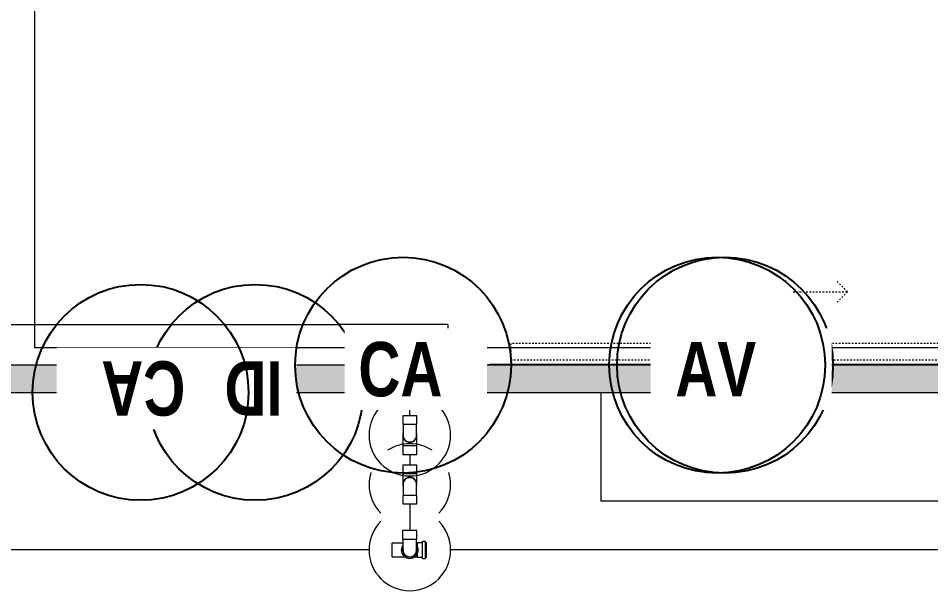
# Model space of a CAD drawing. Header units: centimetres. Extents: x -1762 to 3746, y -261 to 6534.
# Drawn here: x -493.8 to -158.3, y 3043.4 to 3254 of the extents above; entities that cross this region are included whole.
import ezdxf

# ---------------------------------------------------------------- set-up
doc = ezdxf.new("R2010")
doc.units = ezdxf.units.CM
doc.linetypes.add('Hidden', pattern=[0.714375, 0.47625, -0.238125])
doc.linetypes.add('Tiret', pattern=[1.2, 0.6, -0.6])
for name, color, linetype, lineweight in [('A-ANNO-NOTE', 7, 'Continuous', 9), ('A-DETL-HDLN', 7, 'Hidden', 9), ('A-DOOR', 7, 'Continuous', 9), ('A-WALL', 7, 'Continuous', 9), ('A-WALL-PATT', 7, 'Continuous', 35), ('I-WALL', 7, 'Continuous', 9), ('M-EQPM', 7, 'Continuous', 9), ('P-PIPE', 7, 'Continuous', 9)]:
    doc.layers.add(name, color=color, linetype=linetype, lineweight=lineweight)
doc.styles.add('Century Gothic_B', font='GOTHICB.TTF', dxfattribs={"width": 0.8, "height": 20})

# ---------------------------------------------------------------- blocks, each defined once
blk = doc.blocks.new('Doors-Door-sets- LAHET-LAH010005 - 2_10 x 3_00-1686188-Planta bodega almacenamiento congelados')
at = {"layer": 'A-DOOR', "color": 9, "linetype": 'Tiret', "true_color": 0xaaaad4}
for p, q in [((20, 32), (15.76, 36.24)), ((0, 32), (20, 32)), ((20, 32), (15.76, 27.76)), ((103.82, 13), (-103.82, 13)), ((-103.82, 13), (-103.82, 7)), ((103.82, 7), (103.82, 13)), ((-103.82, 7), (103.82, 7))]:
    blk.add_line(p, q, dxfattribs=at)
at = {"layer": 'A-DOOR', "color": 253, "true_color": 0xaaaaaa}
for p, q in [((-111, 5.33), (-112, 5.13)), ((-112, 5), (-112, 5.13)), ((-112, 5.13), (112, 5.13)), ((-111, 5.33), (111, 5.33)), ((111, 5.33), (112, 5.13)), ((112, 5), (112, 5.13))]:
    blk.add_line(p, q, dxfattribs=at)
blk = doc.blocks.new('PQ_RVR_ARQ-01_ZZ_ZZ_MO_T_A_rvt-1-Planta bodega almacenamiento congelados')
at = {"layer": 'A-WALL-PATT', "lineweight": 9, "true_color": 0xdddddd}
blk.add_hatch(color=254, dxfattribs=at).paths.add_polyline_path([(774.32, 3116.4), (828.92, 3116.4), (828.92, 3126.4), (-560.02, 3126.4), (-560.02, 3116.4), (745.11, 3116.4)])
at = {"layer": 'A-WALL', "color": 253, "true_color": 0xaaaaaa}
for p, q in [((-545.02, 3141.4), (-375.89, 3141.4)), ((-335.89, 3141.4), (-375.89, 3141.4)), ((-335.89, 3141.4), (-335.89, 3126.4))]:
    blk.add_line(p, q, dxfattribs=at)
at = {"layer": 'I-WALL', "color": 253, "lineweight": 18, "true_color": 0xaaaaaa}
for p, q in [((828.92, 3126.4), (-560.02, 3126.4)), ((-560.02, 3116.4), (818.92, 3116.4))]:
    blk.add_line(p, q, dxfattribs=at)
at = {"layer": 'A-DOOR', "color": 253, "lineweight": 9, "true_color": 0xaaaaaa}
blk.add_blockref('Doors-Door-sets- LAHET-LAH010005 - 2_10 x 3_00-1686188-Planta bodega almacenamiento congelados', (-208.95, 3121.4), dxfattribs=at)
blk = doc.blocks.new('RVR-PQ-Equipo de aire-2 - RVR-PQ-Equipo de aire-2-1669414-Planta bodega almacenamiento congelados')
at = {"layer": 'M-EQPM'}
for p, q in [((250, 110), (-250, 110)), ((250, -110), (250, 110))]:
    blk.add_line(p, q, dxfattribs=at)
blk = doc.blocks.new('Elbow PVC NCh - Elbow PVC NCh-1352844-Planta bodega almacenamiento congelados')
at = {"layer": 'P-PIPE', "color": 6, "true_color": 0xff00ff}
for p, q in [((1756.95, 3107.78), (1756.95, 3104.68)), ((1759.57, 3107.78), (1756.95, 3107.78)), ((1762.19, 3107.78), (1759.57, 3107.78)), ((1762.19, 3104.68), (1762.19, 3107.78)), ((1756.95, 3104.68), (1759.57, 3104.68)), ((1759.57, 3104.68), (1762.19, 3104.68))]:
    blk.add_line(p, q, dxfattribs=at)
at = {"layer": 'P-PIPE', "color": 6, "true_color": 0xff00ff, "flags": 128}
for points in [[(1757.07, 3104.68), (1757.07, 3104.52), (1757.07, 3104.36), (1757.07, 3104.2), (1757.07, 3104.04), (1757.07, 3103.88), (1757.07, 3103.73), (1757.07, 3103.57), (1757.07, 3103.42), (1757.07, 3103.27), (1757.07, 3103.12), (1757.07, 3102.97), (1757.07, 3102.83), (1757.07, 3102.69), (1757.07, 3102.55), (1757.07, 3102.42), (1757.07, 3102.29), (1757.07, 3102.16), (1757.07, 3102.04), (1757.07, 3101.92), (1757.07, 3101.81), (1757.07, 3101.7), (1757.07, 3101.59), (1757.07, 3101.5), (1757.07, 3101.4), (1757.07, 3101.31), (1757.07, 3101.23), (1757.07, 3101.15), (1757.07, 3101.08), (1757.07, 3101.01), (1757.07, 3100.95), (1757.07, 3100.89), (1757.07, 3100.85), (1757.07, 3100.8), (1757.07, 3100.77), (1757.07, 3100.74), (1757.07, 3100.71), (1757.07, 3100.69), (1757.07, 3100.68), (1757.07, 3100.68), (1757.07, 3100.68)], [(1762.07, 3100.68), (1762.07, 3100.68), (1762.07, 3100.69), (1762.07, 3100.71), (1762.07, 3100.73), (1762.07, 3100.76), (1762.07, 3100.79), (1762.07, 3100.83), (1762.07, 3100.88), (1762.07, 3100.93), (1762.07, 3100.99), (1762.07, 3101.06), (1762.07, 3101.13), (1762.07, 3101.21), (1762.07, 3101.29), (1762.07, 3101.38), (1762.07, 3101.47), (1762.07, 3101.57), (1762.07, 3101.67), (1762.07, 3101.78), (1762.07, 3101.89), (1762.07, 3102.01), (1762.07, 3102.13), (1762.07, 3102.25), (1762.07, 3102.38), (1762.07, 3102.52), (1762.07, 3102.65), (1762.07, 3102.79), (1762.07, 3102.93), (1762.07, 3103.08), (1762.07, 3103.23), (1762.07, 3103.38), (1762.07, 3103.53), (1762.07, 3103.68), (1762.07, 3103.84), (1762.07, 3104), (1762.07, 3104.16), (1762.07, 3104.31), (1762.07, 3104.47), (1762.07, 3104.63), (1762.07, 3104.68)]]:
    blk.add_lwpolyline(points, dxfattribs=at)
at = {"layer": 'P-PIPE', "color": 6, "true_color": 0xff00ff}
for radius, start, end in [(2.62, 165, 270), (2.5, 176.5883, 270), (2.62, 270, 18.4657), (2.5, 330, 7.7506), (2.5, 270, 328.0095)]:
    blk.add_arc((1759.57, 3100.68), radius, start, end, dxfattribs=at)
blk = doc.blocks.new('Elbow PVC NCh - Elbow PVC NCh-V92-Planta bodega almacenamiento congelados')
at = {"layer": 'P-PIPE', "color": 6, "true_color": 0xff00ff}
for p, q in [((1756.95, 3078.53), (1756.95, 3075.43)), ((1759.57, 3078.53), (1756.95, 3078.53)), ((1762.19, 3078.53), (1759.57, 3078.53)), ((1762.19, 3075.43), (1762.19, 3078.53)), ((1756.95, 3075.43), (1759.57, 3075.43)), ((1759.57, 3075.43), (1762.19, 3075.43))]:
    blk.add_line(p, q, dxfattribs=at)
at = {"layer": 'P-PIPE', "color": 6, "true_color": 0xff00ff, "flags": 128}
for points in [[(1757.07, 3082.53), (1757.07, 3082.52), (1757.07, 3082.51), (1757.07, 3082.5), (1757.07, 3082.48), (1757.07, 3082.45), (1757.07, 3082.41), (1757.07, 3082.37), (1757.07, 3082.32), (1757.07, 3082.27), (1757.07, 3082.21), (1757.07, 3082.15), (1757.07, 3082.07), (1757.07, 3082), (1757.07, 3081.92), (1757.07, 3081.83), (1757.07, 3081.73), (1757.07, 3081.64), (1757.07, 3081.53), (1757.07, 3081.43), (1757.07, 3081.31), (1757.07, 3081.2), (1757.07, 3081.08), (1757.07, 3080.95), (1757.07, 3080.82), (1757.07, 3080.69), (1757.07, 3080.55), (1757.07, 3080.41), (1757.07, 3080.27), (1757.07, 3080.12), (1757.07, 3079.98), (1757.07, 3079.83), (1757.07, 3079.67), (1757.07, 3079.52), (1757.07, 3079.36), (1757.07, 3079.21), (1757.07, 3079.05), (1757.07, 3078.89), (1757.07, 3078.73), (1757.07, 3078.57), (1757.07, 3078.53)], [(1762.07, 3078.53), (1762.07, 3078.69), (1762.07, 3078.85), (1762.07, 3079.01), (1762.07, 3079.16), (1762.07, 3079.32), (1762.07, 3079.48), (1762.07, 3079.63), (1762.07, 3079.78), (1762.07, 3079.94), (1762.07, 3080.08), (1762.07, 3080.23), (1762.07, 3080.37), (1762.07, 3080.51), (1762.07, 3080.65), (1762.07, 3080.79), (1762.07, 3080.92), (1762.07, 3081.04), (1762.07, 3081.16), (1762.07, 3081.28), (1762.07, 3081.4), (1762.07, 3081.51), (1762.07, 3081.61), (1762.07, 3081.71), (1762.07, 3081.8), (1762.07, 3081.89), (1762.07, 3081.98), (1762.07, 3082.05), (1762.07, 3082.13), (1762.07, 3082.19), (1762.07, 3082.25), (1762.07, 3082.31), (1762.07, 3082.36), (1762.07, 3082.4), (1762.07, 3082.44), (1762.07, 3082.47), (1762.07, 3082.49), (1762.07, 3082.51), (1762.07, 3082.52), (1762.07, 3082.53), (1762.07, 3082.53)]]:
    blk.add_lwpolyline(points, dxfattribs=at)
at = {"layer": 'P-PIPE', "color": 6, "true_color": 0xff00ff}
for radius, start, end in [(2.62, 90, 195), (2.5, 90, 183.4117), (2.62, 341.5434, 90), (2.5, 33.026, 90), (2.5, 350.5824, 30)]:
    blk.add_arc((1759.57, 3082.53), radius, start, end, dxfattribs=at)
blk = doc.blocks.new('Elbow PVC NCh - Elbow PVC NCh-V94-Planta bodega almacenamiento congelados')
at = {"layer": 'P-PIPE', "color": 6, "true_color": 0xff00ff}
for p, q in [((2031.45, 3061.05), (2028.35, 3061.05)), ((2028.35, 3061.05), (2028.35, 3058.43)), ((2031.45, 3058.43), (2031.45, 3061.05)), ((2028.35, 3058.43), (2028.35, 3055.81)), ((2031.45, 3055.81), (2031.45, 3058.43)), ((2028.35, 3055.81), (2031.45, 3055.81))]:
    blk.add_line(p, q, dxfattribs=at)
at = {"layer": 'P-PIPE', "color": 6, "true_color": 0xff00ff, "flags": 128}
for points in [[(2035.45, 3060.93), (2035.45, 3060.93), (2035.44, 3060.93), (2035.42, 3060.93), (2035.4, 3060.93), (2035.37, 3060.93), (2035.34, 3060.93), (2035.3, 3060.93), (2035.25, 3060.93), (2035.2, 3060.93), (2035.14, 3060.93), (2035.07, 3060.93), (2035, 3060.93), (2034.92, 3060.93), (2034.84, 3060.93), (2034.75, 3060.93), (2034.66, 3060.93), (2034.56, 3060.93), (2034.46, 3060.93), (2034.35, 3060.93), (2034.24, 3060.93), (2034.12, 3060.93), (2034, 3060.93), (2033.88, 3060.93), (2033.75, 3060.93), (2033.61, 3060.93), (2033.48, 3060.93), (2033.34, 3060.93), (2033.19, 3060.93), (2033.05, 3060.93), (2032.9, 3060.93), (2032.75, 3060.93), (2032.6, 3060.93), (2032.44, 3060.93), (2032.29, 3060.93), (2032.13, 3060.93), (2031.97, 3060.93), (2031.81, 3060.93), (2031.66, 3060.93), (2031.5, 3060.93), (2031.45, 3060.93)], [(2031.45, 3055.93), (2031.61, 3055.93), (2031.77, 3055.93), (2031.93, 3055.93), (2032.09, 3055.93), (2032.25, 3055.93), (2032.4, 3055.93), (2032.56, 3055.93), (2032.71, 3055.93), (2032.86, 3055.93), (2033.01, 3055.93), (2033.16, 3055.93), (2033.3, 3055.93), (2033.44, 3055.93), (2033.58, 3055.93), (2033.71, 3055.93), (2033.84, 3055.93), (2033.97, 3055.93), (2034.09, 3055.93), (2034.21, 3055.93), (2034.32, 3055.93), (2034.43, 3055.93), (2034.53, 3055.93), (2034.63, 3055.93), (2034.73, 3055.93), (2034.82, 3055.93), (2034.9, 3055.93), (2034.98, 3055.93), (2035.05, 3055.93), (2035.12, 3055.93), (2035.18, 3055.93), (2035.24, 3055.93), (2035.28, 3055.93), (2035.33, 3055.93), (2035.36, 3055.93), (2035.39, 3055.93), (2035.42, 3055.93), (2035.44, 3055.93), (2035.45, 3055.93), (2035.45, 3055.93), (2035.45, 3055.93)]]:
    blk.add_lwpolyline(points, dxfattribs=at)
at = {"layer": 'P-PIPE', "color": 6, "true_color": 0xff00ff}
for radius, start, end in [(2.62, 0, 108.4657), (2.5, 0, 97.7506), (2.62, 255, 0), (2.5, 266.5883, 0)]:
    blk.add_arc((2035.45, 3058.43), radius, start, end, dxfattribs=at)
blk = doc.blocks.new('RVR-PQ-Dispositivo - Interruptor doble ip65-1787943-Planta bodega almacenamiento congelados')
at = {"layer": 'M-EQPM', "color": 96, "lineweight": 25, "true_color": 0x008000}
for p, q in [((-1196.05, 3116.4), (-1181.05, 3116.4)), ((-1196.05, 3111.4), (-1196.05, 3116.4)), ((-1181.05, 3116.4), (-1181.05, 3111.4)), ((-1181.05, 3111.4), (-1196.05, 3111.4))]:
    blk.add_line(p, q, dxfattribs=at)
blk = doc.blocks.new('RVR-PQ-Dispositivo - Pulsador control acceso-1787936-Planta bodega almacenamiento congelados')
at = {"layer": 'M-EQPM', "color": 1, "lineweight": 25, "true_color": 0xff0000}
for p, q in [((-1243.54, 3116.4), (-1233.54, 3116.4)), ((-1243.54, 3116.4), (-1243.54, 3111.4)), ((-1233.54, 3111.4), (-1233.54, 3116.4)), ((-1233.54, 3111.4), (-1243.54, 3111.4))]:
    blk.add_line(p, q, dxfattribs=at)
blk = doc.blocks.new('RVR-PQ-Dispositivo - Camara videovigilancia-1745171-Planta bodega almacenamiento congelados')
at = {"layer": 'M-EQPM', "color": 1, "lineweight": 25, "true_color": 0xff0000}
for p, q in [((-1033.02, 3131.4), (-1023.02, 3131.4)), ((-1033.02, 3131.4), (-1033.02, 3126.4)), ((-1023.02, 3126.4), (-1023.02, 3131.4)), ((-1023.02, 3126.4), (-1033.02, 3126.4))]:
    blk.add_line(p, q, dxfattribs=at)
blk = doc.blocks.new('RVR-PQ-Dispositivo - Antena vigilancia-1764564-Planta bodega almacenamiento congelados')
at = {"layer": 'M-EQPM', "color": 1, "lineweight": 25, "true_color": 0xff0000}
for p, q in [((-1169.67, 3131.4), (-1154.67, 3131.4)), ((-1169.67, 3126.4), (-1169.67, 3131.4)), ((-1154.67, 3131.4), (-1154.67, 3126.4)), ((-1154.67, 3126.4), (-1169.67, 3126.4))]:
    blk.add_line(p, q, dxfattribs=at)
blk = doc.blocks.new('Elbow PVC NCh - Elbow PVC NCh-V104-Planta bodega almacenamiento congelados')
at = {"layer": 'A-DETL-HDLN', "color": 6, "linetype": 'Continuous', "true_color": 0xff00ff}
for p, q in [((1756.95, 3096.68), (1756.95, 3093.58)), ((1759.57, 3096.68), (1756.95, 3096.68)), ((1762.19, 3096.68), (1759.57, 3096.68)), ((1762.19, 3093.58), (1762.19, 3096.68)), ((1756.95, 3093.58), (1759.57, 3093.58)), ((1759.57, 3093.58), (1762.19, 3093.58))]:
    blk.add_line(p, q, dxfattribs=at)
at = {"layer": 'A-DETL-HDLN', "color": 6, "linetype": 'Continuous', "true_color": 0xff00ff, "flags": 128}
for points in [[(1757.07, 3096.68), (1757.07, 3096.84), (1757.07, 3097), (1757.07, 3097.16), (1757.07, 3097.31), (1757.07, 3097.47), (1757.07, 3097.63), (1757.07, 3097.78), (1757.07, 3097.94), (1757.07, 3098.09), (1757.07, 3098.24), (1757.07, 3098.38), (1757.07, 3098.52), (1757.07, 3098.67), (1757.07, 3098.8), (1757.07, 3098.94), (1757.07, 3099.07), (1757.07, 3099.19), (1757.07, 3099.32), (1757.07, 3099.43), (1757.07, 3099.55), (1757.07, 3099.66), (1757.07, 3099.76), (1757.07, 3099.86)], [(1762.07, 3099.89), (1762.07, 3099.79), (1762.07, 3099.68), (1762.07, 3099.58), (1762.07, 3099.46), (1762.07, 3099.35), (1762.07, 3099.23), (1762.07, 3099.1), (1762.07, 3098.97), (1762.07, 3098.84), (1762.07, 3098.7), (1762.07, 3098.56), (1762.07, 3098.42), (1762.07, 3098.27), (1762.07, 3098.13), (1762.07, 3097.98), (1762.07, 3097.82), (1762.07, 3097.67), (1762.07, 3097.51), (1762.07, 3097.36), (1762.07, 3097.2), (1762.07, 3097.04), (1762.07, 3096.88), (1762.07, 3096.72), (1762.07, 3096.68)]]:
    blk.add_lwpolyline(points, dxfattribs=at)
blk = doc.blocks.new('Elbow PVC NCh - Elbow PVC NCh-V105-Planta bodega almacenamiento congelados')
at = {"layer": 'A-DETL-HDLN', "color": 6, "linetype": 'Continuous', "true_color": 0xff00ff}
for p, q in [((1756.95, 3089.63), (1756.95, 3086.53)), ((1759.57, 3089.63), (1756.95, 3089.63)), ((1756.95, 3086.53), (1759.57, 3086.53)), ((1762.19, 3089.63), (1759.57, 3089.63)), ((1759.57, 3086.53), (1762.19, 3086.53)), ((1762.19, 3086.53), (1762.19, 3089.63))]:
    blk.add_line(p, q, dxfattribs=at)
at = {"layer": 'A-DETL-HDLN', "color": 6, "linetype": 'Continuous', "true_color": 0xff00ff, "flags": 128}
for points in [[(1757.07, 3083.32), (1757.07, 3083.42), (1757.07, 3083.52), (1757.07, 3083.63), (1757.07, 3083.74), (1757.07, 3083.86), (1757.07, 3083.98), (1757.07, 3084.1), (1757.07, 3084.23), (1757.07, 3084.37), (1757.07, 3084.5), (1757.07, 3084.64), (1757.07, 3084.78), (1757.07, 3084.93), (1757.07, 3085.08), (1757.07, 3085.23), (1757.07, 3085.38), (1757.07, 3085.53), (1757.07, 3085.69), (1757.07, 3085.85), (1757.07, 3086), (1757.07, 3086.16), (1757.07, 3086.32), (1757.07, 3086.48), (1757.07, 3086.53)], [(1762.07, 3086.53), (1762.07, 3086.37), (1762.07, 3086.21), (1762.07, 3086.05), (1762.07, 3085.89), (1762.07, 3085.73), (1762.07, 3085.58), (1762.07, 3085.42), (1762.07, 3085.27), (1762.07, 3085.12), (1762.07, 3084.97), (1762.07, 3084.82), (1762.07, 3084.68), (1762.07, 3084.54), (1762.07, 3084.4), (1762.07, 3084.27), (1762.07, 3084.14), (1762.07, 3084.01), (1762.07, 3083.89), (1762.07, 3083.77), (1762.07, 3083.66), (1762.07, 3083.55), (1762.07, 3083.44), (1762.07, 3083.34)]]:
    blk.add_lwpolyline(points, dxfattribs=at)
blk = doc.blocks.new('Junction PVC NCh - Angulo Libre-1674989-Planta bodega almacenamiento congelados')
at = {"layer": 'A-DETL-HDLN', "color": 6, "linetype": 'Continuous', "true_color": 0xff00ff}
for p, q in [((1757.09, 3060.93), (1752.91, 3060.93)), ((1752.91, 3060.93), (1752.91, 3058.43)), ((1762.42, 3061.11), (1762.06, 3060.98)), ((1762.42, 3060.93), (1762.06, 3060.93)), ((1764.28, 3061.11), (1762.42, 3061.11)), ((1762.42, 3059.29), (1762.42, 3061.11)), ((1765.34, 3061.55), (1764.28, 3061.55)), ((1764.28, 3058.43), (1764.28, 3061.55)), ((1765.34, 3058.43), (1765.34, 3061.55)), ((1765.7, 3061.11), (1765.34, 3061.11)), ((1765.7, 3058.43), (1765.7, 3061.11)), ((1752.91, 3058.43), (1752.91, 3055.93)), ((1762.42, 3055.76), (1762.42, 3057.58)), ((1764.28, 3055.31), (1764.28, 3058.43)), ((1765.34, 3055.31), (1765.34, 3058.43)), ((1765.7, 3055.76), (1765.7, 3058.43)), ((1752.91, 3055.93), (1757.96, 3055.93)), ((1761.17, 3055.93), (1762.42, 3055.93)), ((1761.92, 3055.93), (1762.42, 3055.76)), ((1762.42, 3055.76), (1764.28, 3055.76)), ((1764.28, 3055.31), (1765.34, 3055.31)), ((1765.34, 3055.76), (1765.7, 3055.76))]:
    blk.add_line(p, q, dxfattribs=at)
for radius, start, end in [(3.12, 144, 180), (3.12, 0, 36), (3.12, 180, 0), (2.67, 174.077, 180), (2.67, 180, 185.923), (2.68, 211.3334, 221.4847), (2.68, 318.5153, 328.6666), (2.68, 0, 5.923), (2.68, 354.077, 0), (2.67, 246.0108, 256.6145), (2.67, 283.3855, 293.9892)]:
    blk.add_arc((1759.57, 3058.43), radius, start, end, dxfattribs=at)
blk = doc.blocks.new('RVR-PQ-Equipo - Equipo cortina de aire-V100-Planta bodega almacenamiento congelados')
at = {"layer": 'A-DETL-HDLN'}
for p, q in [((-87.46, 3076.4), (-90.39, 3076.4)), ((-74.91, 3076.4), (-77.84, 3076.4))]:
    blk.add_line(p, q, dxfattribs=at)
at = {"layer": 'M-EQPM'}
for p, q in [((-279.62, 3116.4), (-87.65, 3116.4)), ((-279.62, 3116.4), (-279.62, 3076.4)), ((-77.65, 3116.4), (-69.62, 3116.4)), ((-69.62, 3115.64), (-69.62, 3116.4)), ((-101.62, 3076.4), (-279.62, 3076.4))]:
    blk.add_line(p, q, dxfattribs=at)

msp = doc.modelspace()

# ---------------------------------------------------------------- linework, layer by layer
at = {"layer": 'A-ANNO-NOTE', "color": 1, "lineweight": 25, "true_color": 0xff0000}
msp.add_circle((-234, 3126.4), 39.69, dxfattribs=at)
at = {"layer": 'A-ANNO-NOTE', "color": 96, "lineweight": 25, "true_color": 0x008000}
msp.add_circle((-406.71, 3116.4), 39.69, dxfattribs=at)
at = {"layer": 'A-DETL-HDLN', "color": 6, "linetype": 'Continuous', "true_color": 0xff00ff}
msp.add_line((-349.87, 3093.58), (-349.87, 3089.63), dxfattribs=at)
for start, end in [(90, 123.0404), (56.9596, 90)]:
    msp.add_arc((-349.87, 3082.53), 15, start, end, dxfattribs=at)
at = {"layer": 'P-PIPE', "color": 6, "true_color": 0xff00ff}
for p, q in [((-349.87, 3107.78), (-349.87, 3121.47)), ((-349.87, 3075.43), (-349.87, 3065.53)), ((-364.87, 3058.43), (-982.16, 3058.43)), ((-97.65, 3058.43), (-334.87, 3058.43))]:
    msp.add_line(p, q, dxfattribs=at)
for centre, start, end in [((-349.87, 3100.68), 135, 180), ((-349.87, 3100.68), 0, 45), ((-349.87, 3100.68), 180, 270), ((-349.87, 3100.68), 270, 0), ((-349.87, 3082.53), 162.8092, 180), ((-349.87, 3082.53), 0, 17.1908), ((-349.87, 3082.53), 180, 225), ((-349.87, 3082.53), 315, 0), ((-349.87, 3058.43), 135, 180), ((-349.87, 3058.43), 0, 45), ((-349.87, 3058.43), 180, 270), ((-349.87, 3058.43), 270, 0)]:
    msp.add_arc(centre, 15, start, end, dxfattribs=at)

# ---------------------------------------------------------------- block references
at = {"lineweight": 5}
msp.add_blockref('PQ_RVR_ARQ-01_ZZ_ZZ_MO_T_A_rvt-1-Planta bodega almacenamiento congelados', (0, 0), dxfattribs=at)
at = {"layer": 'A-DETL-HDLN'}
msp.add_blockref('RVR-PQ-Equipo - Equipo cortina de aire-V100-Planta bodega almacenamiento congelados', (0, 0), dxfattribs=at)
at = {"layer": 'A-DETL-HDLN', "color": 6, "linetype": 'Continuous', "true_color": 0xff00ff}
for name in ['Elbow PVC NCh - Elbow PVC NCh-V104-Planta bodega almacenamiento congelados', 'Elbow PVC NCh - Elbow PVC NCh-V105-Planta bodega almacenamiento congelados', 'Junction PVC NCh - Angulo Libre-1674989-Planta bodega almacenamiento congelados']:
    msp.add_blockref(name, (-2109.44, 0), dxfattribs=at)
at = {"layer": 'M-EQPM', "rotation": 180}
msp.add_blockref('RVR-PQ-Equipo de aire-2 - RVR-PQ-Equipo de aire-2-1669414-Planta bodega almacenamiento congelados', (-237.91, 3242.9), dxfattribs=at)
at = {"layer": 'M-EQPM', "color": 1, "lineweight": 25, "true_color": 0xff0000, "rotation": 180}
msp.add_blockref('RVR-PQ-Dispositivo - Pulsador control acceso-1787936-Planta bodega almacenamiento congelados', (-1590.89, 6242.79), dxfattribs=at)
at = {"layer": 'M-EQPM', "color": 1, "lineweight": 25, "true_color": 0xff0000}
for name, p in [('RVR-PQ-Dispositivo - Antena vigilancia-1764564-Planta bodega almacenamiento congelados', (908.9, 0)), ('RVR-PQ-Dispositivo - Camara videovigilancia-1745171-Planta bodega almacenamiento congelados', (815.67, 0)), ('RVR-PQ-Dispositivo - Pulsador control acceso-1787936-Planta bodega almacenamiento congelados', (789.7, 0))]:
    msp.add_blockref(name, p, dxfattribs=at)
at = {"layer": 'M-EQPM', "color": 96, "lineweight": 25, "true_color": 0x008000}
msp.add_blockref('RVR-PQ-Dispositivo - Interruptor doble ip65-1787943-Planta bodega almacenamiento congelados', (781.84, 0), dxfattribs=at)
at = {"layer": 'P-PIPE', "color": 6, "true_color": 0xff00ff}
for name in ['Elbow PVC NCh - Elbow PVC NCh-1352844-Planta bodega almacenamiento congelados', 'Elbow PVC NCh - Elbow PVC NCh-V92-Planta bodega almacenamiento congelados']:
    msp.add_blockref(name, (-2109.44, 0), dxfattribs=at)
at = {"layer": 'P-PIPE', "color": 6, "true_color": 0xff00ff, "rotation": 270}
msp.add_blockref('Elbow PVC NCh - Elbow PVC NCh-V94-Planta bodega almacenamiento congelados', (-3408.31, 5093.89), dxfattribs=at)

# ---------------------------------------------------------------- next in the draw order: texts
at = {"layer": 'A-ANNO-NOTE', "color": 1, "lineweight": 25, "true_color": 0xff0000, "insert": (-256.27, 3134.94), "char_height": 20, "width": 56.4388, "attachment_point": 1, "style": 'Century Gothic_B', "bg_fill": 3, "box_fill_scale": 1.25, "bg_fill_color": 256, "bg_fill_true_color": 13158600, "bg_fill_transparency": 0}
msp.add_mtext('CV1', dxfattribs=at)
at = {"layer": 'A-ANNO-NOTE', "color": 96, "lineweight": 25, "true_color": 0x008000, "insert": (-396.64, 3107.85), "char_height": 20, "width": 26.9367, "attachment_point": 1, "rotation": 180, "style": 'Century Gothic_B', "bg_fill": 3, "box_fill_scale": 1.25, "bg_fill_color": 256, "bg_fill_true_color": 13158600, "bg_fill_transparency": 0}
msp.add_mtext('ID', dxfattribs=at)

# ---------------------------------------------------------------- next in the draw order: linework, layer by layer
at = {"layer": 'A-ANNO-NOTE', "color": 1, "lineweight": 25, "true_color": 0xff0000}
for centre in [(-352.35, 3126.4), (-236.86, 3126.4), (-448.85, 3116.4)]:
    msp.add_circle(centre, 39.69, dxfattribs=at)

# ---------------------------------------------------------------- next in the draw order: texts
at = {"layer": 'A-ANNO-NOTE', "color": 1, "lineweight": 25, "true_color": 0xff0000, "char_height": 20, "attachment_point": 1, "style": 'Century Gothic_B', "bg_fill": 3, "box_fill_scale": 1.25, "bg_fill_color": 256, "bg_fill_true_color": 13158600, "bg_fill_transparency": 0}
for s, insert, width in [('CA', (-368.78, 3134.94), 42.3291), ('AV', (-252.25, 3134.94), 39.7637)]:
    msp.add_mtext(s, dxfattribs=dict(at, insert=insert, width=width))
at = {"layer": 'A-ANNO-NOTE', "color": 1, "lineweight": 25, "true_color": 0xff0000, "insert": (-432.41, 3107.85), "char_height": 20, "width": 42.3291, "attachment_point": 1, "rotation": 180, "style": 'Century Gothic_B', "bg_fill": 3, "box_fill_scale": 1.25, "bg_fill_color": 256, "bg_fill_true_color": 13158600, "bg_fill_transparency": 0}
msp.add_mtext('CA', dxfattribs=at)

doc.saveas('drawing.dxf')
